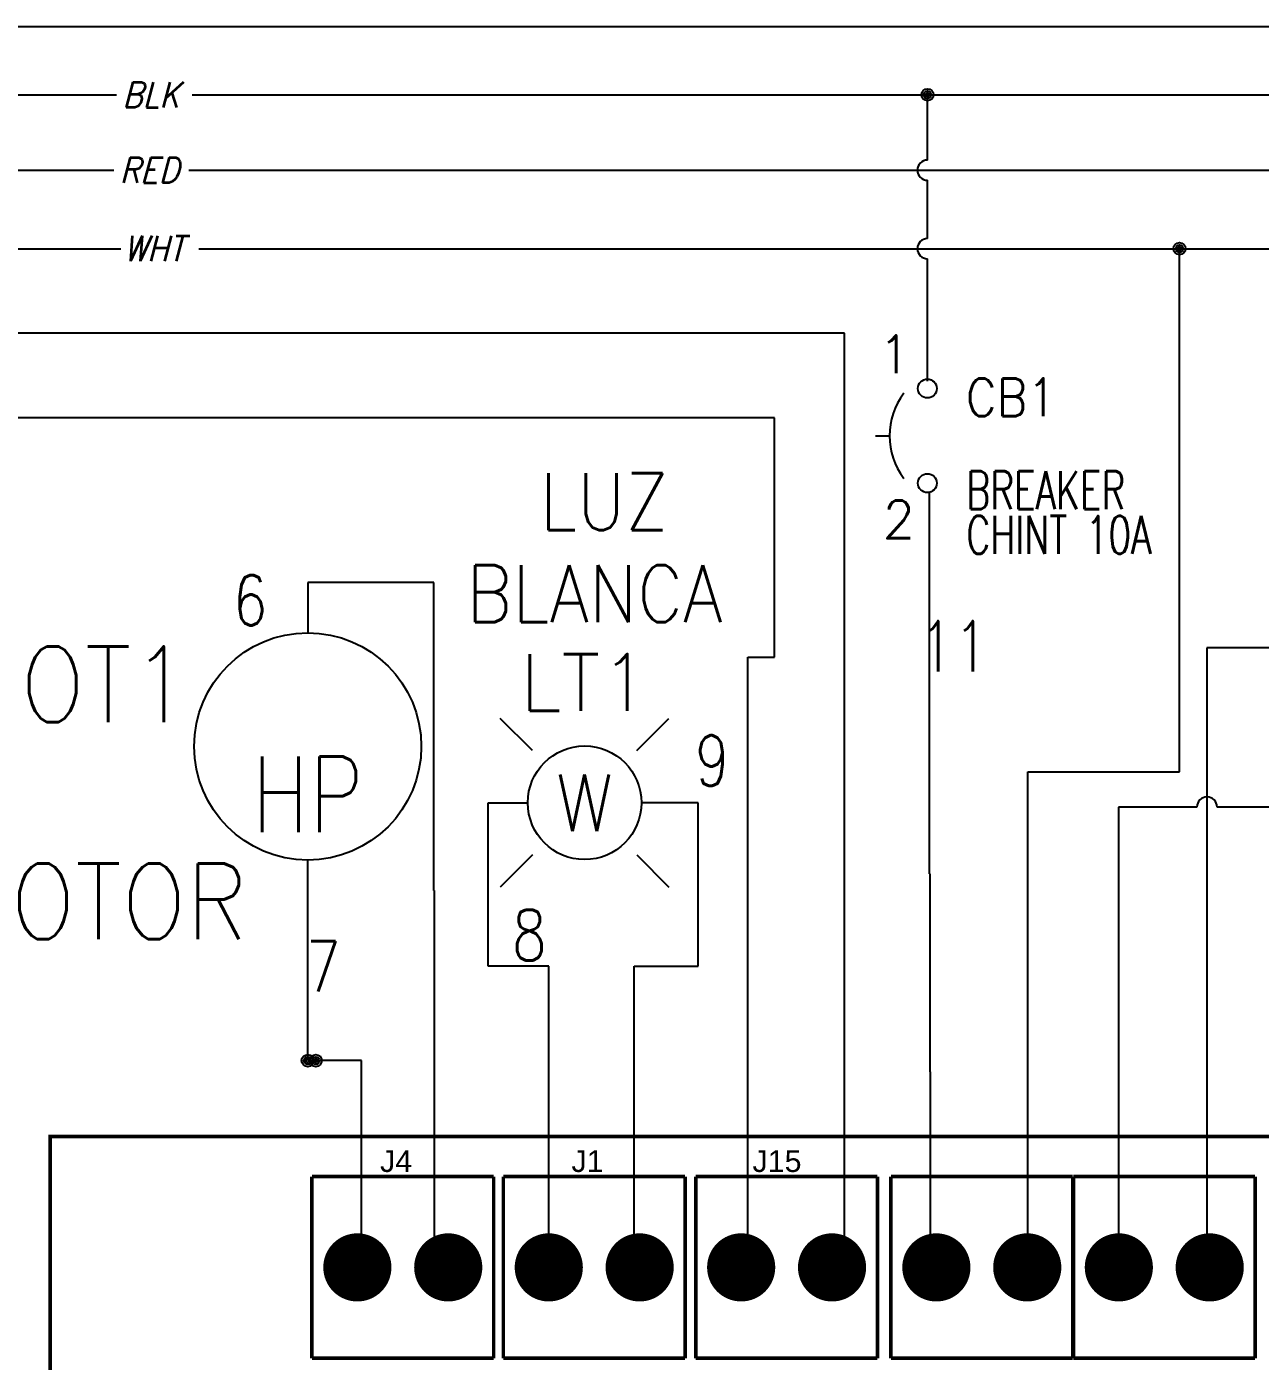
# Model space of a CAD drawing. Header units: inches. Extents: x 15 to 148, y 10 to 111.
# Drawn here: x 131.69 to 137.8, y 104.15 to 110.76 of the extents above; entities that cross this region are included whole.
import ezdxf
from ezdxf.enums import TextEntityAlignment as Align

# ---------------------------------------------------------------- set-up
doc = ezdxf.new("R2010")
doc.units = ezdxf.units.IN
doc.header["$MEASUREMENT"] = 0
doc.linetypes.add('HIDDEN2', pattern=[0.1875, 0.125, -0.0625])
for name, color, linetype in [('BLK_12AWG', 7, 'Continuous'), ('DESC', 1, 'Continuous'), ('MISC', 250, 'Continuous'), ('SYMS', 7, 'Continuous'), ('TAGS', 250, 'Continuous'), ('TERMS', 250, 'Continuous'), ('WIREFIXED', 7, 'Continuous')]:
    doc.layers.add(name, color=color, linetype=linetype)
doc.styles.add('WD', font='romans.shx')

# ---------------------------------------------------------------- blocks, each defined once
blk = doc.blocks.new('HT0_LGENERIC')
at = {"style": 'WD', "oblique": 15, "width": 0.9}
blk.add_attdef('COLOR', text='', height=0.125, dxfattribs=at).set_placement((0, 0), align=Align.MIDDLE_CENTER)
at = {"color": 7, "style": 'WD'}
for tag, p in [('X4_TINY_DOT_DONT_REMOVE', (-0.125, 0)), ('X1_TINY_DOT_DONT_REMOVE', (0.125, 0))]:
    blk.add_attdef(tag, p, '', height=0.0001, dxfattribs=at)
at = {"style": 'WD', "flags": 1}
for tag, p in [('X4TERM01', (-0.125, 0)), ('X1TERM01', (0.125, 0))]:
    blk.add_attdef(tag, p, '', height=0.01, dxfattribs=at)
blk = doc.blocks.new('WDDOT')
for radius in [0.03, 0.0187, 0.00929]:
    blk.add_circle((0, 0), radius)
blk = doc.blocks.new('VCB1')
at = {"linetype": 'HIDDEN2'}
blk.add_line((-0.1712, 0), (-0.125, 0), dxfattribs=at)
for centre in [(0, 0.1562), (0, -0.1562)]:
    blk.add_circle(centre, 0.0312)
blk.add_arc((0.1094, 0), 0.2344, 143.1301, 216.8699)
at = {"style": 'WD'}
for tag, p, width in [('INST', (0.2188, 0.3883), 0.7), ('LOC', (0.2188, 0.2188), 0.7), ('TAG1', (0.1269, 0.0644), 0.9), ('XREF', (0.1287, -0.09), 0.7), ('DESC1', (0.1287, -0.242), 0.7), ('DESC2', (0.1287, -0.3893), 0.7)]:
    blk.add_attdef(tag, p, '', height=0.125, dxfattribs=dict(at, width=width))
at = {"linetype": 'Continuous', "style": 'WD'}
for tag, height, flags, p in [('TERM01', 0.125, 8, (-0.055, 0.2066)), ('MFG', 0.01, 9, (-0.1421, -0.0881)), ('CAT', 0.01, 9, (-0.1421, -0.0731))]:
    blk.add_attdef(tag, text='', height=height, dxfattribs=dict(at, flags=flags)).set_placement(p, align=Align.RIGHT)
at = {"style": 'WD', "width": 0.7}
blk.add_attdef('RATING1', text='', height=0.125, dxfattribs=at).set_placement((-0.1875, 0.0625), align=Align.RIGHT)
at = {"color": 7, "style": 'WD', "flags": 1}
for tag, p in [('X2TERM01', (0, 0.1875)), ('X8TERM02', (0, -0.1875))]:
    blk.add_attdef(tag, p, '', height=0.0125, dxfattribs=at)
at = {"color": 7, "style": 'WD'}
for tag, p in [('X4LINK', (-0.25, 0)), ('X1LINK', (0, 0))]:
    blk.add_attdef(tag, p, '', height=0.01, dxfattribs=at)
at = {"style": 'WD', "flags": 9}
for tag, p in [('FAMILY', (-0.1421, -0.0365)), ('CONTACT', (-0.1288, -0.1291))]:
    blk.add_attdef(tag, text='', height=0.01, dxfattribs=at).set_placement(p, align=Align.RIGHT)
at = {"linetype": 'Continuous', "style": 'WD', "flags": 9}
blk.add_attdef('ASSYCODE', text='', height=0.01, dxfattribs=at).set_placement((-0.1533, -0.1061), align=Align.CENTER)
at = {"linetype": 'Continuous', "style": 'WD', "flags": 8}
blk.add_attdef('TERM02', text='', height=0.125, dxfattribs=at).set_placement((-0.0407, -0.2134), align=Align.TOP_RIGHT)
blk = doc.blocks.new('VMO12')
blk.add_circle((0, 0), 0.1875)
at = {"style": 'WD'}
for tag, p, width in [('INST', (0.318, 0.2634), 0.7), ('LOC', (0.318, 0.0938), 0.7), ('TAG1', (0.3125, -0.0789), 0.9), ('DESC1', (0.3135, -0.268), 0.9), ('DESC2', (0.3135, -0.4243), 0.9), ('DESC3', (0.3135, -0.5805), 0.9), ('RATING3', (0.3135, -0.7368), 0.8), ('RATING4', (0.3135, -0.893), 0.8), ('WDTAGALT', (0.3125, -1.0625), 0.7)]:
    blk.add_attdef(tag, p, '', height=0.125, dxfattribs=dict(at, width=width))
at = {"linetype": 'Continuous', "style": 'WD', "flags": 8}
for tag, p in [('TERM01', (-0.0312, 0.2125)), ('TERM03', (-0.2188, -0.1351))]:
    blk.add_attdef(tag, text='', height=0.125, dxfattribs=at).set_placement(p, align=Align.RIGHT)
at = {"color": 7, "style": 'WD', "flags": 1}
for tag, p in [('X2TERM01', (0, 0.1875)), ('X8TERM02', (0, -0.1875))]:
    blk.add_attdef(tag, p, '', height=0.0125, dxfattribs=at)
at = {"style": 'WD', "flags": 9}
blk.add_attdef('FAMILY', text='', height=0.01, dxfattribs=at).set_placement((-0.0053, 0.1698), align=Align.CENTER)
at = {"linetype": 'Continuous', "style": 'WD', "flags": 1}
for tag, p in [('CAT', (0, 0.1593)), ('MFG', (0, 0.1404))]:
    blk.add_attdef(tag, text='', height=0.01, dxfattribs=at).set_placement(p, align=Align.MIDDLE)
at = {"linetype": 'Continuous', "style": 'WD', "flags": 9}
blk.add_attdef('ASSYCODE', text='', height=0.01, dxfattribs=at).set_placement((0, 0.125), align=Align.CENTER)
at = {"style": 'WD', "width": 0.8}
blk.add_attdef('RATING1', text='', height=0.125, dxfattribs=at).set_placement((0, 0), align=Align.CENTER)
blk.add_attdef('RATING2', text='', height=0.125, dxfattribs=at).set_placement((0, -0.0165), align=Align.TOP_CENTER)
at = {"style": 'WD', "flags": 1}
blk.add_attdef('X0TERM03', (-0.1384, -0.1265), '', height=0.0125, dxfattribs=at)
at = {"linetype": 'Continuous', "style": 'WD', "flags": 8}
blk.add_attdef('TERM02', text='', height=0.125, dxfattribs=at).set_placement((-0.0312, -0.2094), align=Align.TOP_RIGHT)
blk = doc.blocks.new('WD_WNV')
at = {"style": 'WD', "flags": 1}
for tag, p in [('W01USER', (-0.0625, 0.0938)), ('W02USER', (-0.0625, 0.0859)), ('W03USER', (-0.0625, 0.0781)), ('W04USER', (-0.0625, 0.0703)), ('W05USER', (-0.0625, 0.0625)), ('W06USER', (-0.0625, 0.0547)), ('W07USER', (-0.0625, 0.0469)), ('W08USER', (-0.0625, 0.0391)), ('W09USER', (-0.0625, 0.0312)), ('W10USER', (-0.0625, 0.0234))]:
    blk.add_attdef(tag, text='', height=0.005, dxfattribs=at).set_placement(p, align=Align.CENTER)
at = {"linetype": 'Continuous', "style": 'WD', "width": 0.8}
blk.add_attdef('WIRENO', text='', height=0.125, dxfattribs=at).set_placement((-0.05, 0), align=Align.MIDDLE_RIGHT)
blk = doc.blocks.new('EPAD')
at = {"const_width": 0.5}
blk.add_lwpolyline([(-0.25, 0, 1), (0.25, 0, 1)], format="xyb", close=True, dxfattribs=at)
blk = doc.blocks.new('CIELEC-CFLH-V0016')
at = {"const_width": 0.008}
for points in [[(118.2263, 100.8837), (123.5652, 100.8837), (123.5652, 104.36), (118.2263, 104.36), (118.2263, 100.8837)], [(118.2263, 100.8837), (123.5652, 100.8837), (123.5652, 104.36), (118.2263, 104.36), (118.2263, 100.8837)], [(118.2263, 100.8837), (123.5652, 100.8837), (123.5652, 104.36), (118.2263, 104.36), (118.2263, 100.8837)], [(120.9131, 104.2717), (120.9131, 103.8717)], [(121.3131, 104.2717), (120.9131, 104.2717)], [(120.9131, 104.2717), (120.9131, 103.8717)], [(121.3131, 104.2717), (120.9131, 104.2717)], [(120.9131, 104.2717), (120.9131, 103.8717)], [(121.3131, 104.2717), (120.9131, 104.2717)], [(121.3131, 104.2717), (121.3131, 103.8717)], [(121.3131, 104.2717), (121.3131, 103.8717)], [(121.3131, 104.2717), (121.3131, 103.8717)], [(121.3147, 104.2717), (121.3147, 103.8717)], [(121.7147, 104.2717), (121.3147, 104.2717)], [(121.3147, 104.2717), (121.3147, 103.8717)], [(121.7147, 104.2717), (121.3147, 104.2717)], [(121.3147, 104.2717), (121.3147, 103.8717)], [(121.7147, 104.2717), (121.3147, 104.2717)], [(121.7147, 104.2717), (121.7147, 103.8717)], [(121.7147, 104.2717), (121.7147, 103.8717)], [(121.7147, 104.2717), (121.7147, 103.8717)], [(121.7443, 104.2717), (121.7443, 103.8717)], [(122.1443, 104.2717), (121.7443, 104.2717)], [(121.7443, 104.2717), (121.7443, 103.8717)], [(122.1443, 104.2717), (121.7443, 104.2717)], [(121.7443, 104.2717), (121.7443, 103.8717)], [(122.1443, 104.2717), (121.7443, 104.2717)], [(122.1443, 104.2717), (122.1443, 103.8717)], [(122.1443, 104.2717), (122.1443, 103.8717)], [(122.1443, 104.2717), (122.1443, 103.8717)], [(122.1677, 104.2717), (122.1677, 103.8717)], [(122.5677, 104.2717), (122.1677, 104.2717)], [(122.1677, 104.2717), (122.1677, 103.8717)], [(122.5677, 104.2717), (122.1677, 104.2717)], [(122.1677, 104.2717), (122.1677, 103.8717)], [(122.5677, 104.2717), (122.1677, 104.2717)], [(122.5677, 104.2717), (122.5677, 103.8717)], [(122.5677, 104.2717), (122.5677, 103.8717)], [(122.5677, 104.2717), (122.5677, 103.8717)], [(122.589, 104.2717), (122.589, 103.8717)], [(122.989, 104.2717), (122.589, 104.2717)], [(122.589, 104.2717), (122.589, 103.8717)], [(122.989, 104.2717), (122.589, 104.2717)], [(122.589, 104.2717), (122.589, 103.8717)], [(122.989, 104.2717), (122.589, 104.2717)], [(122.989, 104.2717), (122.989, 103.8717)], [(122.989, 104.2717), (122.989, 103.8717)], [(122.989, 104.2717), (122.989, 103.8717)], [(121.3131, 103.8717), (120.9131, 103.8717)], [(121.3131, 103.8717), (120.9131, 103.8717)], [(121.3131, 103.8717), (120.9131, 103.8717)], [(121.7147, 103.8717), (121.3147, 103.8717)], [(121.7147, 103.8717), (121.3147, 103.8717)], [(121.7147, 103.8717), (121.3147, 103.8717)], [(122.1443, 103.8717), (121.7443, 103.8717)], [(122.1443, 103.8717), (121.7443, 103.8717)], [(122.1443, 103.8717), (121.7443, 103.8717)], [(122.5677, 103.8717), (122.1677, 103.8717)], [(122.5677, 103.8717), (122.1677, 103.8717)], [(122.5677, 103.8717), (122.1677, 103.8717)], [(122.989, 103.8717), (122.589, 103.8717)], [(122.989, 103.8717), (122.589, 103.8717)], [(122.989, 103.8717), (122.589, 103.8717)]]:
    blk.add_lwpolyline(points, dxfattribs=at)
at = {"xscale": 0.15, "yscale": 0.15}
for p in [(121.0131, 104.0717), (121.2131, 104.0717), (121.4147, 104.0717), (121.6147, 104.0717), (121.8443, 104.0717), (122.0443, 104.0717), (122.2677, 104.0717), (122.4677, 104.0717), (122.689, 104.0717), (122.889, 104.0717)]:
    blk.add_blockref('EPAD', p, dxfattribs=at)
at = {"text_generation_flag": 2, "width": 1.041667}
for s, p in [('J15', (122.0193, 104.2817)), ('J15', (122.0193, 104.2817)), ('J15', (122.0193, 104.2817)), ('J1', (122.4177, 104.2817)), ('J1', (122.4177, 104.2817)), ('J1', (122.4177, 104.2817)), ('J4', (122.839, 104.2817)), ('J4', (122.839, 104.2817)), ('J4', (122.839, 104.2817))]:
    blk.add_text(s, height=0.048, dxfattribs=at).set_placement(p)
blk = doc.blocks.new('HLT1W')
for p, q in [((-0.1149, 0.1149), (-0.1856, 0.1856)), ((0.1149, 0.1149), (0.1856, 0.1856)), ((-0.1149, -0.1149), (-0.1856, -0.1856)), ((0.1149, -0.1149), (0.1856, -0.1856))]:
    blk.add_line(p, q)
blk.add_circle((0, 0), 0.125)
at = {"style": 'WD', "width": 0.7}
for tag, p in [('INST', (0.0055, 0.5282)), ('LOC', (0.0055, 0.3586))]:
    blk.add_attdef(tag, text='', height=0.125, dxfattribs=at).set_placement(p, align=Align.CENTER)
at = {"style": 'WD'}
blk.add_attdef('TAG1', text='', height=0.125, dxfattribs=at).set_placement((0, 0.2024), align=Align.CENTER)
at = {"style": 'WD', "flags": 9}
blk.add_attdef('FAMILY', text='', height=0.01, dxfattribs=at).set_placement((-0.0053, 0.1606), align=Align.CENTER)
at = {"linetype": 'Continuous', "style": 'WD', "flags": 1}
for tag, p in [('MFG', (0, 0.1208)), ('CAT', (0, 0.1403))]:
    blk.add_attdef(tag, text='', height=0.01, dxfattribs=at).set_placement(p, align=Align.MIDDLE)
at = {"style": 'WD'}
for tag, p, width in [('DESC1', (1.125, 0), 0.9), ('WDTAGALT', (1.125, -0.3125), 0.7)]:
    blk.add_attdef(tag, p, '', height=0.125, dxfattribs=dict(at, width=width))
at = {"linetype": 'Continuous', "style": 'WD', "flags": 9}
blk.add_attdef('ASSYCODE', text='', height=0.01, dxfattribs=at).set_placement((-0.001, 0.0957), align=Align.CENTER)
at = {"style": 'WD'}
blk.add_attdef('COLOR', text='', height=0.125, dxfattribs=at).set_placement((0, 0), align=Align.MIDDLE)
at = {"style": 'WD', "flags": 1}
for tag, p in [('X4TERM01', (-0.125, 0)), ('X1TERM02', (0.125, 0))]:
    blk.add_attdef(tag, p, '', height=0.0125, dxfattribs=at)
at = {"linetype": 'Continuous', "style": 'WD', "flags": 8}
blk.add_attdef('TERM01', text='', height=0.125, dxfattribs=at).set_placement((-0.175, -0.0314), align=Align.TOP_RIGHT)
blk.add_attdef('TERM02', text='', height=0.125, dxfattribs=at).set_placement((0.175, -0.0314), align=Align.TOP_LEFT)
at = {"style": 'WD', "width": 0.9}
blk.add_attdef('DESC2', text='', height=0.125, dxfattribs=at).set_placement((1.125, -0.0312), align=Align.TOP_LEFT)
blk = doc.blocks.new('WD_WNH')
at = {"linetype": 'Continuous', "style": 'WD', "width": 0.8}
blk.add_attdef('WIRENO', text='', height=0.125, dxfattribs=at).set_placement((0, 0.0625), align=Align.CENTER)
at = {"style": 'WD', "flags": 1}
for tag, p in [('W01USER', (0, 0.0781)), ('W02USER', (0, 0.0703)), ('W03USER', (0, 0.0625)), ('W04USER', (0, 0.0547)), ('W05USER', (0, 0.0469)), ('W06USER', (0, 0.0391)), ('W07USER', (0, 0.0312)), ('W08USER', (0, 0.0234)), ('W09USER', (0, 0.0156)), ('W10USER', (0, 0.0078))]:
    blk.add_attdef(tag, text='', height=0.005, dxfattribs=at).set_placement(p, align=Align.CENTER)

msp = doc.modelspace()

# ---------------------------------------------------------------- linework, layer by layer
at = {"color": 7, "linetype": 'Continuous'}
msp.add_line((147.6602, 110.7588), (126.9102, 110.7588), dxfattribs=at)
at = {"layer": 'BLK_12AWG'}
for p, q in [((127.9305, 110.4219), (132.1386, 110.4219)), ((132.5131, 110.4219), (146.5435, 110.4219)), ((136.1548, 110.0984), (136.1548, 110.4219)), ((127.9575, 110.0484), (132.1254, 110.0484)), ((132.498, 110.0484), (146.5435, 110.0484)), ((136.1548, 109.7095), (136.1548, 109.9984)), ((127.9343, 109.6595), (132.1612, 109.6595)), ((132.5465, 109.6595), (146.5506, 109.6595)), ((137.4028, 107.069), (137.4028, 109.6595)), ((136.1548, 109.0028), (136.1548, 109.6095)), ((135.7443, 109.2408), (130.7439, 109.2408)), ((135.7443, 104.6914), (135.7443, 109.2408)), ((135.397, 108.8219), (131.0494, 108.8219)), ((135.397, 107.6369), (135.397, 108.8219)), ((136.1653, 107.3133), (136.1653, 108.4515)), ((133.7108, 108.007), (133.0859, 108.007)), ((133.0859, 108.007), (133.0859, 107.757)), ((133.7108, 106.4806), (133.7108, 108.007)), ((144.3704, 107.6822), (137.539, 107.6822)), ((137.539, 107.6822), (137.539, 104.5719)), ((135.2652, 104.5966), (135.2652, 107.6369)), ((135.2652, 107.6369), (135.397, 107.6369)), ((136.1653, 106.5633), (136.1653, 107.3133)), ((136.6525, 104.6018), (136.6525, 107.069)), ((136.6525, 107.069), (137.4028, 107.069)), ((133.9796, 106.1067), (133.9796, 106.9155)), ((133.9796, 106.9155), (134.1758, 106.9155)), ((135.0202, 106.9155), (134.7383, 106.9155)), ((135.0202, 106.1067), (135.0202, 106.9155)), ((137.1008, 106.8944), (137.1008, 104.6515)), ((137.489, 106.8944), (137.1008, 106.8944)), ((144.1115, 106.8944), (137.589, 106.8944)), ((133.0859, 105.6386), (133.0859, 106.632)), ((136.167, 106.5633), (136.167, 105.5825)), ((133.7142, 106.4806), (133.7108, 106.4806)), ((133.7142, 104.6754), (133.7142, 106.4806)), ((134.2806, 106.1067), (133.9796, 106.1067)), ((134.2806, 104.482), (134.2806, 106.1067)), ((134.7022, 104.482), (134.7022, 106.1067)), ((134.7022, 106.1067), (135.0202, 106.1067)), ((133.3528, 105.6386), (133.0859, 105.6386)), ((133.3528, 104.6453), (133.3528, 105.6386)), ((136.1687, 105.5825), (136.1687, 104.6018))]:
    msp.add_line(p, q, dxfattribs=at)
for centre, start, end in [((136.1548, 110.0484), 90, 270), ((136.1548, 109.6595), 90, 270), ((137.539, 106.8944), 0, 180)]:
    msp.add_arc(centre, 0.05, start, end, dxfattribs=at)

# ---------------------------------------------------------------- block references
at = {"layer": 'BLK_12AWG', "xscale": -2.25, "yscale": 2.25, "zscale": 2.25}
msp.add_blockref('CIELEC-CFLH-V0016', (409.832, -129.5468), dxfattribs=at)
at = {"layer": 'SYMS'}
ref = msp.add_blockref('HT0_LGENERIC', (132.3091, 110.4219), dxfattribs=at)
ref.add_attrib('X1_TINY_DOT_DONT_REMOVE', '.', (132.5131, 110.4219), dxfattribs={"layer": 'MISC', "color": 7, "height": 0.0001, "style": 'WD'})
ref.add_attrib('X4_TINY_DOT_DONT_REMOVE', '.', (132.1386, 110.4219), dxfattribs={"layer": 'MISC', "color": 7, "height": 0.0001, "style": 'WD'})
ref.add_attrib('COLOR', 'BLK', dxfattribs={"layer": 'MISC', "height": 0.125, "style": 'WD', "oblique": 15, "width": 0.9}).set_placement((132.3091, 110.4219), align=Align.MIDDLE_CENTER)
for p in [(136.1548, 110.4219), (137.4028, 109.6595), (133.0859, 105.6386), (133.1257, 105.6386)]:
    msp.add_blockref('WDDOT', p, dxfattribs=at)
ref = msp.add_blockref('HT0_LGENERIC', (132.3013, 110.0484), dxfattribs=at)
ref.add_attrib('X1_TINY_DOT_DONT_REMOVE', '.', (132.498, 110.0484), dxfattribs={"layer": 'MISC', "color": 7, "height": 0.0001, "style": 'WD'})
ref.add_attrib('X4_TINY_DOT_DONT_REMOVE', '.', (132.1254, 110.0484), dxfattribs={"layer": 'MISC', "color": 7, "height": 0.0001, "style": 'WD'})
ref.add_attrib('COLOR', 'RED', dxfattribs={"layer": 'MISC', "height": 0.125, "style": 'WD', "oblique": 15, "width": 0.9}).set_placement((132.3013, 110.0484), align=Align.MIDDLE_CENTER)
ref = msp.add_blockref('HT0_LGENERIC', (132.3237, 109.6602), dxfattribs=at)
ref.add_attrib('X1_TINY_DOT_DONT_REMOVE', '.', (132.5465, 109.6602), dxfattribs={"layer": 'MISC', "color": 7, "height": 0.0001, "style": 'WD'})
ref.add_attrib('X4_TINY_DOT_DONT_REMOVE', '.', (132.1612, 109.6602), dxfattribs={"layer": 'MISC', "color": 7, "height": 0.0001, "style": 'WD'})
ref.add_attrib('COLOR', 'WHT', dxfattribs={"layer": 'MISC', "height": 0.125, "style": 'WD', "oblique": 15, "width": 0.9}).set_placement((132.3237, 109.6602), align=Align.MIDDLE_CENTER)
ref = msp.add_blockref('VCB1', (136.1544, 108.7327), dxfattribs=dict(at, xscale=1.5, yscale=1.5, zscale=1.5))
ref.add_attrib('DESC2', 'CHINT 10A', (136.3475, 108.1487), dxfattribs={"layer": 'DESC', "height": 0.1875, "style": 'WD', "width": 0.7})
ref.add_attrib('DESC1', 'BREAKER', (136.3475, 108.3697), dxfattribs={"layer": 'DESC', "height": 0.1875, "style": 'WD', "width": 0.7})
ref.add_attrib('TAG1', 'CB1', (136.3449, 108.8293), dxfattribs={"layer": 'TAGS', "height": 0.1875, "style": 'WD', "width": 0.9})
ref.add_attrib('TERM02', '2', dxfattribs={"layer": 'TERMS', "linetype": 'Continuous', "height": 0.1875, "style": 'WD', "flags": 8}).set_placement((136.0934, 108.4126), align=Align.TOP_RIGHT)
ref.add_attrib('TERM01', '1', dxfattribs={"layer": 'TERMS', "linetype": 'Continuous', "height": 0.1875, "style": 'WD', "flags": 8}).set_placement((136.072, 109.0427), align=Align.RIGHT)
ref = msp.add_blockref('HLT1W', (134.457, 106.9155), dxfattribs=dict(at, xscale=2.25, yscale=2.25, zscale=2.25))
ref.add_attrib('DESC2', 'BLANCA', dxfattribs={"layer": 'DESC', "height": 0.28125, "style": 'WD', "width": 0.9}).set_placement((133.871, 108.0918), align=Align.TOP_LEFT)
ref.add_attrib('DESC1', 'LUZ', (134.2357, 108.266), dxfattribs={"layer": 'DESC', "height": 0.28125, "style": 'WD', "width": 0.9})
ref.add_attrib('TAG1', 'LT1', dxfattribs={"layer": 'TAGS', "height": 0.28125, "style": 'WD'}).set_placement((134.457, 107.3708), align=Align.CENTER)
ref.add_attrib('COLOR', 'W', dxfattribs={"layer": 'MISC', "height": 0.2812, "style": 'WD'}).set_placement((134.457, 106.9155), align=Align.MIDDLE)
ref = msp.add_blockref('VMO12', (133.0859, 107.1945), dxfattribs=dict(at, xscale=3, yscale=3, zscale=3))
ref.add_attrib('RATING2', 'HP', dxfattribs={"layer": 'MISC', "height": 0.375, "style": 'WD', "width": 0.8}).set_placement((133.0859, 107.145), align=Align.TOP_CENTER)
ref.add_attrib('DESC1', 'MOTOR', (131.269, 106.2402), dxfattribs={"layer": 'DESC', "height": 0.375, "style": 'WD', "width": 0.9})
ref.add_attrib('TAG1', 'MOT1', (131.3168, 107.3151), dxfattribs={"layer": 'TAGS', "height": 0.375, "style": 'WD', "width": 0.9})
at = {"layer": 'WIREFIXED'}
ref = msp.add_blockref('WD_WNV', (132.9867, 107.9179), dxfattribs=dict(at, xscale=2, yscale=2, zscale=2))
ref.add_attrib('WIRENOF', '6', dxfattribs={"linetype": 'Continuous', "height": 0.25, "style": 'WD', "width": 0.8}).set_placement((132.8867, 107.9179), align=Align.MIDDLE_RIGHT)
ref = msp.add_blockref('WD_WNV', (136.5564, 107.6899), dxfattribs=dict(at, xscale=2, yscale=2, zscale=2))
ref.add_attrib('WIRENOF', '11', dxfattribs={"linetype": 'Continuous', "height": 0.25, "style": 'WD', "width": 0.8}).set_placement((136.4564, 107.6899), align=Align.MIDDLE_RIGHT)
ref = msp.add_blockref('WD_WNH', (135.0886, 106.8747), dxfattribs=dict(at, xscale=2, yscale=2, zscale=2))
ref.add_attrib('WIRENOF', '9', dxfattribs={"linetype": 'Continuous', "height": 0.25, "style": 'WD', "width": 0.8}).set_placement((135.0886, 106.9997), align=Align.CENTER)
ref = msp.add_blockref('WD_WNV', (134.369, 106.2601), dxfattribs=dict(at, xscale=2, yscale=2, zscale=2))
ref.add_attrib('WIRENOF', '8', dxfattribs={"linetype": 'Continuous', "height": 0.25, "style": 'WD', "width": 0.8}).set_placement((134.269, 106.2601), align=Align.MIDDLE_RIGHT)
ref = msp.add_blockref('WD_WNV', (133.3487, 106.1051), dxfattribs=dict(at, xscale=2, yscale=2, zscale=2))
ref.add_attrib('WIRENOF', '7', dxfattribs={"linetype": 'Continuous', "height": 0.25, "style": 'WD', "width": 0.8}).set_placement((133.2487, 106.1051), align=Align.MIDDLE_RIGHT)

doc.saveas('drawing.dxf')
